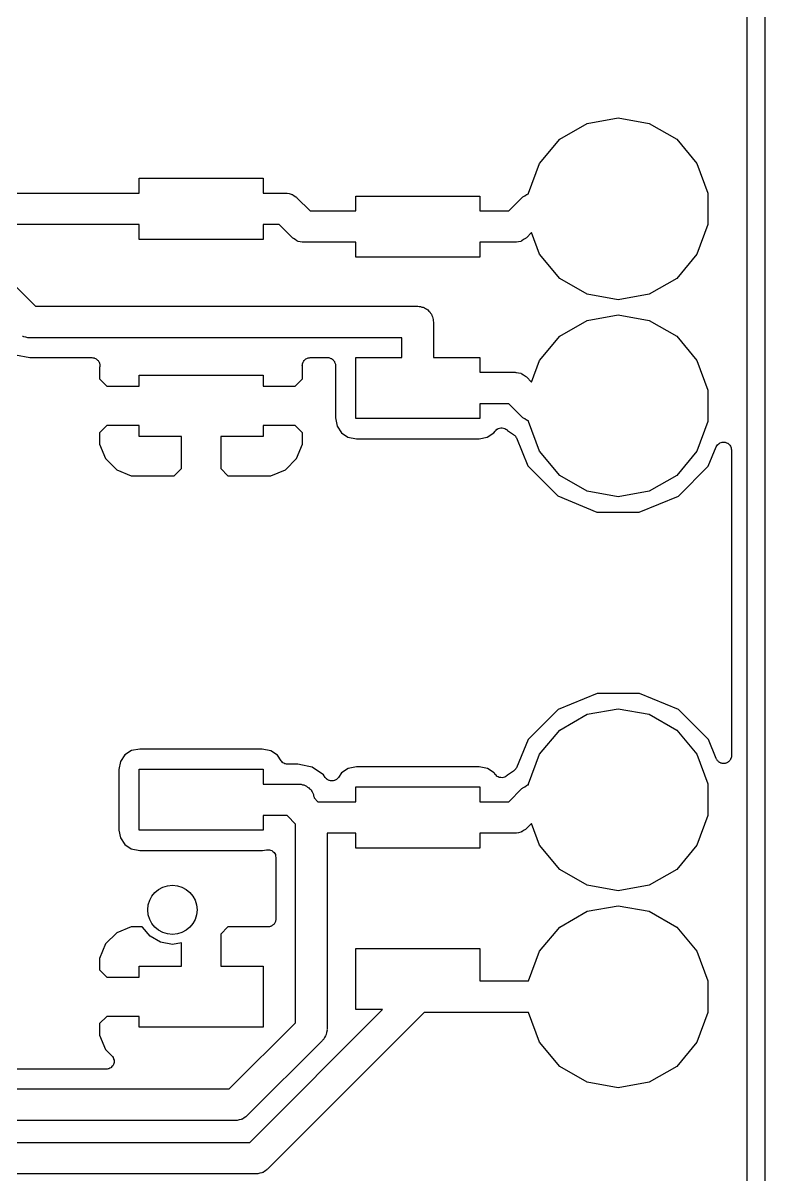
# Model space of a CAD drawing. Extents: x 25.3 to 49.5, y -85 to -25.3.
# Drawn here: x 39.91 to 49.48, y -70.12 to -55.26 of the extents above; entities that cross this region are included whole.
import ezdxf

# ---------------------------------------------------------------- set-up
doc = ezdxf.new("R2010")
doc.units = 0
doc.header["$MEASUREMENT"] = 0
doc.layers.add('BLACK', color=7, linetype='CONTINUOUS')

msp = doc.modelspace()

# ---------------------------------------------------------------- linework, layer by layer
at = {"layer": 'Black'}
for p, q in [((49.2506, -84.7217), (49.2506, -25.5143)), ((49.4792, -25.4), (49.4792, -84.836)), ((37.2448, -56.0849), (40.0749, -58.915)), ((46.833, -56.7595), (47.1858, -56.5559)), ((47.1858, -56.5559), (47.5869, -56.4851)), ((47.5869, -56.4851), (47.988, -56.5559)), ((47.988, -56.5559), (48.3408, -56.7595)), ((46.5712, -57.0716), (46.833, -56.7595)), ((48.3408, -56.7595), (48.6026, -57.0716)), ((46.4319, -57.4543), (46.5712, -57.0716)), ((48.6026, -57.0716), (48.7419, -57.4543)), ((41.4083, -57.4548), (41.4083, -57.2643)), ((41.4083, -57.2643), (43.0085, -57.2643)), ((43.0085, -57.2643), (43.0085, -57.4548)), ((39.5492, -57.4548), (41.4083, -57.4548)), ((43.0085, -57.4548), (43.3008, -57.4548)), ((43.3008, -57.4548), (43.3096, -57.4564)), ((43.3096, -57.4564), (43.3185, -57.4556)), ((43.3185, -57.4556), (43.3441, -57.4624)), ((43.3441, -57.4624), (43.3703, -57.4671)), ((43.3703, -57.4671), (43.378, -57.4715)), ((43.378, -57.4715), (43.3867, -57.4738)), ((43.3867, -57.4738), (43.4084, -57.4891)), ((46.381, -57.4891), (46.4027, -57.4738)), ((46.4027, -57.4738), (46.4114, -57.4715)), ((46.4114, -57.4715), (46.4191, -57.4671)), ((46.4191, -57.4671), (46.4319, -57.4648)), ((46.4319, -57.4648), (46.4319, -57.4543)), ((48.7419, -57.4543), (48.7419, -57.8617)), ((43.4084, -57.4891), (43.4314, -57.5023)), ((43.4314, -57.5023), (43.4372, -57.5092)), ((43.4372, -57.5092), (43.4445, -57.5143)), ((43.4445, -57.5143), (43.6136, -57.6834)), ((44.2023, -57.6834), (44.2023, -57.4929)), ((44.2023, -57.4929), (45.8025, -57.4929)), ((45.8025, -57.4929), (45.8025, -57.6834)), ((46.1758, -57.6834), (46.3449, -57.5143)), ((46.3449, -57.5143), (46.3522, -57.5092)), ((46.3522, -57.5092), (46.358, -57.5023)), ((46.358, -57.5023), (46.381, -57.4891)), ((43.6136, -57.6834), (44.2023, -57.6834)), ((45.8025, -57.6834), (46.1758, -57.6834)), ((41.4083, -57.8612), (39.465, -57.8612)), ((41.4083, -58.0517), (41.4083, -57.8612)), ((43.2166, -57.8612), (43.0085, -57.8612)), ((43.0085, -57.8612), (43.0085, -58.0517)), ((43.3857, -58.0303), (43.2166, -57.8612)), ((48.7419, -57.8617), (48.6026, -58.2444)), ((43.0085, -58.0517), (41.4083, -58.0517)), ((43.393, -58.0354), (43.3857, -58.0303)), ((43.3988, -58.0423), (43.393, -58.0354)), ((43.4218, -58.0555), (43.3988, -58.0423)), ((43.4435, -58.0708), (43.4218, -58.0555)), ((43.4522, -58.0731), (43.4435, -58.0708)), ((43.4599, -58.0775), (43.4522, -58.0731)), ((43.4861, -58.0822), (43.4599, -58.0775)), ((46.3295, -58.0775), (46.3033, -58.0822)), ((46.3372, -58.0731), (46.3295, -58.0775)), ((46.3459, -58.0708), (46.3372, -58.0731)), ((46.3676, -58.0555), (46.3459, -58.0708)), ((46.3906, -58.0423), (46.3676, -58.0555)), ((46.3964, -58.0354), (46.3906, -58.0423)), ((46.4037, -58.0303), (46.3964, -58.0354)), ((46.4693, -57.9646), (46.4037, -58.0303)), ((46.5712, -58.2444), (46.4693, -57.9646)), ((43.5117, -58.089), (43.4861, -58.0822)), ((43.5206, -58.0882), (43.5117, -58.089)), ((43.5294, -58.0898), (43.5206, -58.0882)), ((44.2023, -58.0898), (43.5294, -58.0898)), ((44.2023, -58.2803), (44.2023, -58.0898)), ((46.26, -58.0898), (45.8025, -58.0898)), ((45.8025, -58.0898), (45.8025, -58.2803)), ((46.2688, -58.0882), (46.26, -58.0898)), ((46.2777, -58.089), (46.2688, -58.0882)), ((46.3033, -58.0822), (46.2777, -58.089)), ((45.8025, -58.2803), (44.2023, -58.2803)), ((46.833, -58.5565), (46.5712, -58.2444)), ((48.6026, -58.2444), (48.3408, -58.5565)), ((47.1858, -58.7601), (46.833, -58.5565)), ((48.3408, -58.5565), (47.988, -58.7601)), ((47.5869, -58.8309), (47.1858, -58.7601)), ((47.988, -58.7601), (47.5869, -58.8309)), ((40.0749, -58.915), (45.0024, -58.915)), ((45.0024, -58.915), (45.0199, -58.9181)), ((45.0199, -58.9181), (45.0377, -58.9181)), ((45.0377, -58.9181), (45.0544, -58.9242)), ((45.0544, -58.9242), (45.0719, -58.9273)), ((45.0719, -58.9273), (45.0873, -58.9361)), ((45.0873, -58.9361), (45.104, -58.9422)), ((45.104, -58.9422), (45.1176, -58.9536)), ((45.1176, -58.9536), (45.133, -58.9625)), ((45.133, -58.9625), (45.1444, -58.9762)), ((45.1444, -58.9762), (45.1581, -58.9876)), ((45.1581, -58.9876), (45.1669, -59.003)), ((45.1669, -59.003), (45.1784, -59.0166)), ((45.1784, -59.0166), (45.1845, -59.0333)), ((45.1845, -59.0333), (45.1933, -59.0487)), ((45.1933, -59.0487), (45.1964, -59.0662)), ((45.1964, -59.0662), (45.2025, -59.0829)), ((45.2025, -59.0829), (45.2025, -59.1007)), ((45.2025, -59.1007), (45.2056, -59.1182)), ((46.833, -59.2995), (47.1858, -59.0959)), ((47.1858, -59.0959), (47.5869, -59.0251)), ((47.5869, -59.0251), (47.988, -59.0959)), ((47.988, -59.0959), (48.3408, -59.2995)), ((45.2056, -59.1182), (45.2056, -59.5757)), ((39.9135, -59.3047), (39.9048, -59.3024)), ((39.9212, -59.3091), (39.9135, -59.3047)), ((39.9473, -59.3138), (39.9212, -59.3091)), ((39.973, -59.3206), (39.9473, -59.3138)), ((39.9819, -59.3198), (39.973, -59.3206)), ((39.9907, -59.3214), (39.9819, -59.3198)), ((44.7992, -59.3214), (39.9907, -59.3214)), ((44.7992, -59.5757), (44.7992, -59.3214)), ((46.5712, -59.6116), (46.833, -59.2995)), ((48.3408, -59.2995), (48.6026, -59.6116)), ((39.8165, -59.5388), (40.0007, -59.5754)), ((40.0007, -59.5754), (40.8012, -59.5754)), ((40.8012, -59.5754), (40.8121, -59.5773)), ((40.8121, -59.5773), (40.8232, -59.5778)), ((40.8232, -59.5778), (40.8294, -59.5804)), ((40.8294, -59.5804), (40.836, -59.5815)), ((40.836, -59.5815), (40.8456, -59.5871)), ((40.8456, -59.5871), (40.8558, -59.5913)), ((40.8558, -59.5913), (40.8607, -59.5958)), ((40.8607, -59.5958), (40.8665, -59.5992)), ((40.8665, -59.5992), (40.8736, -59.6077)), ((40.8736, -59.6077), (40.8818, -59.6151)), ((40.8818, -59.6151), (40.8849, -59.6211)), ((40.8849, -59.6211), (40.8892, -59.6262)), ((40.8892, -59.6262), (40.893, -59.6366)), ((40.893, -59.6366), (40.8981, -59.6464)), ((40.8981, -59.6464), (40.899, -59.6531)), ((40.899, -59.6531), (40.9013, -59.6594)), ((40.9013, -59.6946), (40.9003, -59.6973)), ((40.9003, -59.6973), (40.9003, -59.8511)), ((40.9013, -59.6594), (40.9013, -59.6704)), ((40.9013, -59.6704), (40.9027, -59.6814)), ((40.9027, -59.6814), (40.9013, -59.688)), ((40.9013, -59.688), (40.9013, -59.6946)), ((43.5141, -59.6814), (43.5155, -59.6704)), ((43.5155, -59.688), (43.5141, -59.6814)), ((43.5155, -59.6594), (43.5178, -59.6531)), ((43.5155, -59.6704), (43.5155, -59.6594)), ((43.5155, -59.6946), (43.5155, -59.688)), ((43.5165, -59.6973), (43.5155, -59.6946)), ((43.5165, -59.8511), (43.5165, -59.6973)), ((43.5178, -59.6531), (43.5187, -59.6465)), ((43.5187, -59.6465), (43.5238, -59.6366)), ((43.5238, -59.6366), (43.5276, -59.6262)), ((43.5276, -59.6262), (43.5319, -59.6211)), ((43.5319, -59.6211), (43.535, -59.6152)), ((43.535, -59.6152), (43.5432, -59.6077)), ((43.5432, -59.6077), (43.5503, -59.5992)), ((43.5503, -59.5992), (43.5561, -59.5958)), ((43.5561, -59.5958), (43.561, -59.5913)), ((43.561, -59.5913), (43.5712, -59.5871)), ((43.5712, -59.5871), (43.5808, -59.5815)), ((43.5808, -59.5815), (43.5874, -59.5804)), ((43.5874, -59.5804), (43.5936, -59.5778)), ((43.5936, -59.5778), (43.6047, -59.5773)), ((43.6047, -59.5773), (43.6156, -59.5754)), ((43.6156, -59.5754), (43.8397, -59.5754)), ((43.8397, -59.5754), (43.8485, -59.5769)), ((43.8485, -59.5769), (43.8574, -59.5769)), ((43.8574, -59.5769), (43.8657, -59.58)), ((43.8657, -59.58), (43.8745, -59.5815)), ((43.8745, -59.5815), (43.8822, -59.586)), ((43.8822, -59.586), (43.8905, -59.589)), ((43.8905, -59.589), (43.8973, -59.5947)), ((43.8973, -59.5947), (43.905, -59.5992)), ((43.905, -59.5992), (43.9108, -59.606)), ((43.9108, -59.606), (43.9176, -59.6117)), ((43.9176, -59.6117), (43.922, -59.6194)), ((43.922, -59.6194), (43.9277, -59.6262)), ((43.9277, -59.6262), (43.9308, -59.6346)), ((43.9308, -59.6346), (43.9352, -59.6423)), ((43.9352, -59.6423), (43.9367, -59.651)), ((43.9367, -59.651), (43.9398, -59.6594)), ((43.9398, -59.6594), (43.9398, -59.6682)), ((43.9398, -59.6682), (43.9413, -59.677)), ((43.9413, -59.677), (43.9413, -60.3533)), ((44.2023, -60.3631), (44.2023, -59.5757)), ((44.2023, -59.5757), (44.7992, -59.5757)), ((45.2056, -59.5757), (45.8025, -59.5757)), ((45.8025, -59.5757), (45.8025, -59.7662)), ((46.4693, -59.8914), (46.5712, -59.6116)), ((48.6026, -59.6116), (48.7419, -59.9943)), ((40.9003, -59.8511), (40.9932, -59.944)), ((41.4083, -59.944), (41.4083, -59.8043)), ((41.4083, -59.8043), (43.0085, -59.8043)), ((43.0085, -59.8043), (43.0085, -59.944)), ((43.4236, -59.944), (43.5165, -59.8511)), ((45.8025, -59.7662), (46.26, -59.7662)), ((46.26, -59.7662), (46.2688, -59.7678)), ((46.2688, -59.7678), (46.2777, -59.767)), ((46.2777, -59.767), (46.3033, -59.7738)), ((46.3033, -59.7738), (46.3295, -59.7785)), ((46.3295, -59.7785), (46.3372, -59.7829)), ((46.3372, -59.7829), (46.3459, -59.7852)), ((46.3459, -59.7852), (46.3676, -59.8005)), ((46.3676, -59.8005), (46.3906, -59.8137)), ((46.3906, -59.8137), (46.3964, -59.8206)), ((46.3964, -59.8206), (46.4037, -59.8257)), ((46.4037, -59.8257), (46.4693, -59.8914)), ((40.9932, -59.944), (41.4083, -59.944)), ((43.0085, -59.944), (43.4236, -59.944)), ((48.7419, -59.9943), (48.7419, -60.4017)), ((46.1758, -60.1726), (45.8025, -60.1726)), ((45.8025, -60.1726), (45.8025, -60.3631)), ((46.3449, -60.3417), (46.1758, -60.1726)), ((40.9932, -60.452), (40.9003, -60.5449)), ((41.4083, -60.452), (40.9932, -60.452)), ((41.4083, -60.5917), (41.4083, -60.452)), ((43.0085, -60.452), (43.0085, -60.5917)), ((43.4236, -60.452), (43.0085, -60.452)), ((43.5165, -60.5449), (43.4236, -60.452)), ((43.9413, -60.3533), (43.962, -60.4597)), ((45.8025, -60.3631), (44.2023, -60.3631)), ((46.3522, -60.3468), (46.3449, -60.3417)), ((46.358, -60.3537), (46.3522, -60.3468)), ((46.381, -60.3669), (46.358, -60.3537)), ((46.4027, -60.3822), (46.381, -60.3669)), ((46.4114, -60.3845), (46.4027, -60.3822)), ((46.4191, -60.3889), (46.4114, -60.3845)), ((46.4319, -60.3912), (46.4191, -60.3889)), ((46.4319, -60.4017), (46.4319, -60.3912)), ((46.5712, -60.7844), (46.4319, -60.4017)), ((48.7419, -60.4017), (48.6026, -60.7844)), ((40.9003, -60.5449), (40.9003, -60.6927)), ((41.9544, -60.5917), (41.4083, -60.5917)), ((41.9544, -61.0068), (41.9544, -60.5917)), ((43.0085, -60.5917), (42.4624, -60.5917)), ((42.4624, -60.5917), (42.4624, -61.0068)), ((43.5165, -60.6927), (43.5165, -60.5449)), ((43.962, -60.4597), (44.0181, -60.545)), ((44.0181, -60.545), (44.1025, -60.602)), ((44.1025, -60.602), (44.2124, -60.6241)), ((45.8991, -60.6034), (45.9844, -60.5473)), ((45.9844, -60.5473), (45.9989, -60.5259)), ((45.9989, -60.5259), (45.9995, -60.5253)), ((45.9995, -60.5253), (45.9999, -60.5245)), ((45.9999, -60.5245), (46.0118, -60.5126)), ((46.0118, -60.5126), (46.0234, -60.5006)), ((46.0234, -60.5006), (46.0242, -60.5002)), ((46.0242, -60.5002), (46.0248, -60.4995)), ((46.0248, -60.4995), (46.0401, -60.4924)), ((46.0401, -60.4924), (46.0551, -60.4851)), ((46.0551, -60.4851), (46.056, -60.485)), ((46.056, -60.485), (46.0568, -60.4846)), ((46.0568, -60.4846), (46.0735, -60.4832)), ((46.0735, -60.4832), (46.0902, -60.4814)), ((46.0902, -60.4814), (46.0911, -60.4816)), ((46.0911, -60.4816), (46.092, -60.4816)), ((46.092, -60.4816), (46.1082, -60.4859)), ((46.1082, -60.4859), (46.1245, -60.49)), ((46.1245, -60.49), (46.1252, -60.4905)), ((46.1252, -60.4905), (46.1261, -60.4907)), ((46.1261, -60.4907), (46.1398, -60.5003)), ((46.1398, -60.5003), (46.1537, -60.5097)), ((46.1537, -60.5097), (46.1542, -60.5104)), ((46.1542, -60.5104), (46.155, -60.5109)), ((46.155, -60.5109), (46.1582, -60.5142)), ((46.1582, -60.5142), (46.2365, -60.5665)), ((46.2365, -60.5665), (46.2453, -60.575)), ((46.2453, -60.575), (46.255, -60.5824)), ((46.255, -60.5824), (46.258, -60.5871)), ((46.258, -60.5871), (46.262, -60.5909)), ((46.262, -60.5909), (46.2674, -60.6019)), ((46.2674, -60.6019), (46.274, -60.6122)), ((40.9003, -60.6927), (40.9776, -60.8795)), ((43.4392, -60.8795), (43.5165, -60.6927)), ((44.2124, -60.6241), (45.7927, -60.6241)), ((45.7927, -60.6241), (45.8991, -60.6034)), ((46.274, -60.6122), (46.4234, -60.9739)), ((48.749, -60.976), (48.852, -60.728)), ((48.852, -60.728), (48.8603, -60.715)), ((48.8603, -60.715), (48.868, -60.7017)), ((48.868, -60.7017), (48.8697, -60.7002)), ((48.8697, -60.7002), (48.871, -60.6983)), ((48.871, -60.6983), (48.8832, -60.6889)), ((48.8832, -60.6889), (48.895, -60.679)), ((48.895, -60.679), (48.8971, -60.6782)), ((48.8971, -60.6782), (48.899, -60.6768)), ((48.899, -60.6768), (48.9137, -60.6722)), ((48.9137, -60.6722), (48.9282, -60.6669)), ((48.9282, -60.6669), (48.9304, -60.6669)), ((48.9304, -60.6669), (48.9326, -60.6662)), ((48.9326, -60.6662), (48.948, -60.6669)), ((48.948, -60.6669), (48.9634, -60.6669)), ((48.9634, -60.6669), (48.9656, -60.6677)), ((48.9656, -60.6677), (48.9679, -60.6678)), ((48.9679, -60.6678), (48.9821, -60.6737)), ((48.9821, -60.6737), (48.9966, -60.679)), ((48.9966, -60.679), (48.9983, -60.6805)), ((48.9983, -60.6805), (49.0005, -60.6813)), ((49.0005, -60.6813), (49.0118, -60.6918)), ((49.0118, -60.6918), (49.0236, -60.7017)), ((49.0236, -60.7017), (49.0248, -60.7036)), ((49.0248, -60.7036), (49.0265, -60.7052)), ((49.0265, -60.7052), (49.0336, -60.7189)), ((49.0336, -60.7189), (49.0413, -60.7322)), ((49.0413, -60.7322), (49.0417, -60.7345)), ((49.0417, -60.7345), (49.0427, -60.7365)), ((49.0427, -60.7365), (49.0447, -60.7518)), ((40.9776, -60.8795), (41.1205, -61.0224)), ((43.2963, -61.0224), (43.4392, -60.8795)), ((46.833, -61.0965), (46.5712, -60.7844)), ((48.6026, -60.7844), (48.3408, -61.0965)), ((49.0447, -60.7518), (49.0474, -60.767)), ((49.0474, -60.767), (49.0474, -64.709)), ((41.1205, -61.0224), (41.3073, -61.0997)), ((41.8615, -61.0997), (41.9544, -61.0068)), ((42.4624, -61.0068), (42.5553, -61.0997)), ((43.1095, -61.0997), (43.2963, -61.0224)), ((46.4234, -60.9739), (46.8089, -61.3601)), ((48.3628, -61.3615), (48.749, -60.976)), ((41.3073, -61.0997), (41.8615, -61.0997)), ((42.5553, -61.0997), (43.1095, -61.0997)), ((47.1858, -61.3001), (46.833, -61.0965)), ((48.3408, -61.0965), (47.988, -61.3001)), ((47.5869, -61.3709), (47.1858, -61.3001)), ((47.988, -61.3001), (47.5869, -61.3709)), ((46.8089, -61.3601), (47.3129, -61.5694)), ((47.8585, -61.5698), (48.3628, -61.3615)), ((47.3129, -61.5694), (47.8585, -61.5698)), ((47.3153, -63.9062), (46.811, -64.1145)), ((47.8609, -63.9066), (47.3153, -63.9062)), ((48.3649, -64.1159), (47.8609, -63.9066)), ((46.811, -64.1145), (46.4248, -64.5)), ((47.1858, -64.1759), (47.5869, -64.1051)), ((47.5869, -64.1051), (47.988, -64.1759)), ((48.7504, -64.5021), (48.3649, -64.1159)), ((46.833, -64.3795), (47.1858, -64.1759)), ((47.988, -64.1759), (48.3408, -64.3795)), ((46.5712, -64.6916), (46.833, -64.3795)), ((48.3408, -64.3795), (48.6026, -64.6916)), ((46.4248, -64.5), (46.2736, -64.8642)), ((48.8519, -64.7478), (48.7504, -64.5021)), ((41.2264, -64.7001), (41.1694, -64.7845)), ((41.3117, -64.644), (41.2264, -64.7001)), ((41.4181, -64.6233), (41.3117, -64.644)), ((42.9984, -64.6233), (41.4181, -64.6233)), ((43.1083, -64.6454), (42.9984, -64.6233)), ((43.1927, -64.7023), (43.1083, -64.6454)), ((43.2405, -64.775), (43.1927, -64.7023)), ((46.4319, -65.0743), (46.5712, -64.6916)), ((48.6026, -64.6916), (48.7419, -65.0743)), ((48.8555, -64.7535), (48.8519, -64.7478)), ((48.8578, -64.7598), (48.8555, -64.7535)), ((48.8635, -64.7666), (48.8578, -64.7598)), ((49.0338, -64.7598), (49.0295, -64.765)), ((49.0368, -64.7514), (49.0338, -64.7598)), ((49.0413, -64.7438), (49.0368, -64.7514)), ((49.0417, -64.7416), (49.0413, -64.7438)), ((49.0427, -64.7396), (49.0417, -64.7416)), ((49.0436, -64.733), (49.0427, -64.7396)), ((49.0459, -64.7266), (49.0436, -64.733)), ((49.0474, -64.709), (49.0459, -64.7178)), ((49.0459, -64.7178), (49.0459, -64.7266)), ((41.1694, -64.7845), (41.1491, -64.8856)), ((41.1491, -64.8856), (41.1491, -65.671)), ((41.4083, -65.6717), (41.4083, -64.8843)), ((41.4083, -64.8843), (43.0085, -64.8843)), ((43.0085, -64.8843), (43.0085, -65.0748)), ((43.2506, -64.7857), (43.2405, -64.775)), ((43.2601, -64.797), (43.2506, -64.7857)), ((43.2626, -64.7985), (43.2601, -64.797)), ((43.2647, -64.8007), (43.2626, -64.7985)), ((43.2778, -64.8073), (43.2647, -64.8007)), ((43.2906, -64.8147), (43.2778, -64.8073)), ((43.2935, -64.8152), (43.2906, -64.8147)), ((43.2962, -64.8165), (43.2935, -64.8152)), ((43.3108, -64.8182), (43.2962, -64.8165)), ((43.3254, -64.8208), (43.3108, -64.8182)), ((43.456, -64.8208), (43.3254, -64.8208)), ((43.5165, -64.8328), (43.456, -64.8208)), ((43.5983, -64.8491), (43.5165, -64.8328)), ((43.6402, -64.8574), (43.5983, -64.8491)), ((43.5983, -64.8491), (43.5983, -64.8491)), ((43.5983, -64.8491), (43.5983, -64.8491)), ((43.7879, -64.9561), (43.6402, -64.8574)), ((44.1057, -64.8726), (44.0204, -64.9287)), ((44.2121, -64.8519), (44.1057, -64.8726)), ((45.7924, -64.8519), (44.2121, -64.8519)), ((45.9023, -64.874), (45.7924, -64.8519)), ((45.9867, -64.9309), (45.9023, -64.874)), ((46.2362, -64.9097), (46.1582, -64.9618)), ((46.245, -64.9013), (46.2362, -64.9097)), ((46.2546, -64.8939), (46.245, -64.9013)), ((46.2558, -64.892), (46.2546, -64.8939)), ((46.2576, -64.8905), (46.2558, -64.892)), ((46.2593, -64.8876), (46.2576, -64.8905)), ((46.2617, -64.8853), (46.2593, -64.8876)), ((46.2671, -64.8744), (46.2617, -64.8853)), ((46.2736, -64.8642), (46.2671, -64.8744)), ((48.868, -64.7743), (48.8635, -64.7666)), ((48.8697, -64.7757), (48.868, -64.7743)), ((48.8708, -64.7776), (48.8697, -64.7757)), ((48.8762, -64.7817), (48.8708, -64.7776)), ((48.8805, -64.7868), (48.8762, -64.7817)), ((48.8882, -64.7913), (48.8805, -64.7868)), ((48.895, -64.797), (48.8882, -64.7913)), ((48.8971, -64.7977), (48.895, -64.797)), ((48.8988, -64.7991), (48.8971, -64.7977)), ((48.9052, -64.8011), (48.8988, -64.7991)), ((48.9111, -64.8045), (48.9052, -64.8011)), ((48.9198, -64.806), (48.9111, -64.8045)), ((48.9282, -64.8091), (48.9198, -64.806)), ((48.9304, -64.8091), (48.9282, -64.8091)), ((48.9324, -64.8097), (48.9304, -64.8091)), ((48.9392, -64.8094), (48.9324, -64.8097)), ((48.9458, -64.8106), (48.9392, -64.8094)), ((48.9546, -64.8091), (48.9458, -64.8106)), ((48.9634, -64.8091), (48.9546, -64.8091)), ((48.9655, -64.8083), (48.9634, -64.8091)), ((48.9677, -64.8082), (48.9655, -64.8083)), ((48.9739, -64.8056), (48.9677, -64.8082)), ((48.9805, -64.8045), (48.9739, -64.8056)), ((48.9882, -64.8), (48.9805, -64.8045)), ((48.9966, -64.797), (48.9882, -64.8)), ((48.9983, -64.7956), (48.9966, -64.797)), ((49.0003, -64.7947), (48.9983, -64.7956)), ((49.0053, -64.7902), (49.0003, -64.7947)), ((49.0111, -64.7868), (49.0053, -64.7902)), ((49.0168, -64.78), (49.0111, -64.7868)), ((49.0236, -64.7743), (49.0168, -64.78)), ((49.0247, -64.7724), (49.0236, -64.7743)), ((49.0264, -64.7709), (49.0247, -64.7724)), ((49.0295, -64.765), (49.0264, -64.7709)), ((43.8103, -64.9896), (43.7879, -64.9561)), ((43.8178, -64.9974), (43.8103, -64.9896)), ((43.8241, -65.0062), (43.8178, -64.9974)), ((43.8299, -65.0101), (43.8241, -65.0062)), ((43.8347, -65.0151), (43.8299, -65.0101)), ((43.8444, -65.0199), (43.8347, -65.0151)), ((43.8534, -65.026), (43.8444, -65.0199)), ((43.8601, -65.0276), (43.8534, -65.026)), ((43.8663, -65.0307), (43.8601, -65.0276)), ((43.8771, -65.0319), (43.8663, -65.0307)), ((43.8876, -65.0345), (43.8771, -65.0319)), ((43.8945, -65.0338), (43.8876, -65.0345)), ((43.9014, -65.0345), (43.8945, -65.0338)), ((43.9119, -65.032), (43.9014, -65.0345)), ((43.9227, -65.0308), (43.9119, -65.032)), ((43.9289, -65.0278), (43.9227, -65.0308)), ((43.9357, -65.0262), (43.9289, -65.0278)), ((43.9447, -65.0201), (43.9357, -65.0262)), ((43.9544, -65.0154), (43.9447, -65.0201)), ((43.9592, -65.0104), (43.9544, -65.0154)), ((43.965, -65.0065), (43.9592, -65.0104)), ((43.9714, -64.9978), (43.965, -65.0065)), ((43.9789, -64.99), (43.9714, -64.9978)), ((44.0204, -64.9287), (43.9789, -64.99)), ((45.9984, -64.9488), (45.9867, -64.9309)), ((45.9995, -64.9499), (45.9984, -64.9488)), ((46.0001, -64.9512), (45.9995, -64.9499)), ((46.0116, -64.9627), (46.0001, -64.9512)), ((46.0226, -64.9744), (46.0116, -64.9627)), ((46.024, -64.9751), (46.0226, -64.9744)), ((46.0251, -64.9762), (46.024, -64.9751)), ((46.0397, -64.983), (46.0251, -64.9762)), ((46.0542, -64.9903), (46.0397, -64.983)), ((46.0557, -64.9905), (46.0542, -64.9903)), ((46.0571, -64.9911), (46.0557, -64.9905)), ((46.0732, -64.9925), (46.0571, -64.9911)), ((46.0892, -64.9944), (46.0732, -64.9925)), ((46.0907, -64.9941), (46.0892, -64.9944)), ((46.0922, -64.9942), (46.0907, -64.9941)), ((46.1078, -64.99), (46.0922, -64.9942)), ((46.1235, -64.9863), (46.1078, -64.99)), ((46.1248, -64.9855), (46.1235, -64.9863)), ((46.1263, -64.9851), (46.1248, -64.9855)), ((46.1396, -64.9758), (46.1263, -64.9851)), ((46.153, -64.9669), (46.1396, -64.9758)), ((46.1539, -64.9657), (46.153, -64.9669)), ((46.1552, -64.9648), (46.1539, -64.9657)), ((46.1582, -64.9618), (46.1552, -64.9648)), ((43.0085, -65.0748), (43.466, -65.0748)), ((43.466, -65.0748), (43.4835, -65.0779)), ((43.4835, -65.0779), (43.5013, -65.0779)), ((43.5013, -65.0779), (43.518, -65.084)), ((43.518, -65.084), (43.5355, -65.0871)), ((43.5355, -65.0871), (43.5509, -65.0959)), ((43.5509, -65.0959), (43.5676, -65.102)), ((43.5676, -65.102), (43.5812, -65.1135)), ((43.5812, -65.1135), (43.5966, -65.1223)), ((43.5966, -65.1223), (43.608, -65.136)), ((43.608, -65.136), (43.6217, -65.1474)), ((43.6217, -65.1474), (43.6305, -65.1628)), ((43.6305, -65.1628), (43.642, -65.1764)), ((43.642, -65.1764), (43.6481, -65.1931)), ((43.6481, -65.1931), (43.6569, -65.2085)), ((44.2023, -65.3034), (44.2023, -65.1129)), ((44.2023, -65.1129), (45.8025, -65.1129)), ((45.8025, -65.1129), (45.8025, -65.3034)), ((46.1758, -65.3034), (46.3449, -65.1343)), ((46.3449, -65.1343), (46.3522, -65.1292)), ((46.3522, -65.1292), (46.358, -65.1223)), ((46.358, -65.1223), (46.381, -65.1091)), ((46.381, -65.1091), (46.4027, -65.0938)), ((46.4027, -65.0938), (46.4114, -65.0915)), ((46.4114, -65.0915), (46.4191, -65.0871)), ((46.4191, -65.0871), (46.4319, -65.0848)), ((46.4319, -65.0848), (46.4319, -65.0743)), ((48.7419, -65.0743), (48.7419, -65.4817)), ((43.6569, -65.2085), (43.66, -65.226)), ((43.66, -65.226), (43.6661, -65.2427)), ((43.6661, -65.2427), (43.6661, -65.2548)), ((43.6661, -65.2548), (43.7147, -65.3034)), ((43.7147, -65.3034), (44.2023, -65.3034)), ((45.8025, -65.3034), (46.1758, -65.3034)), ((43.3191, -65.4812), (43.0085, -65.4812)), ((43.0085, -65.4812), (43.0085, -65.6717)), ((43.3223, -65.4858), (43.3191, -65.4812)), ((43.4273, -65.5908), (43.3223, -65.4858)), ((48.7419, -65.4817), (48.6026, -65.8644)), ((43.4273, -68.1525), (43.4273, -65.5908)), ((46.4037, -65.6503), (46.3964, -65.6554)), ((46.4693, -65.5846), (46.4037, -65.6503)), ((46.5712, -65.8644), (46.4693, -65.5846)), ((41.1491, -65.671), (41.168, -65.7683)), ((41.168, -65.7683), (41.2241, -65.8536)), ((43.0085, -65.6717), (41.4083, -65.6717)), ((44.2023, -65.7098), (43.8337, -65.7098)), ((43.8337, -65.7098), (43.8337, -68.2367)), ((44.2023, -65.9003), (44.2023, -65.7098)), ((46.26, -65.7098), (45.8025, -65.7098)), ((45.8025, -65.7098), (45.8025, -65.9003)), ((46.2688, -65.7082), (46.26, -65.7098)), ((46.2777, -65.709), (46.2688, -65.7082)), ((46.3033, -65.7022), (46.2777, -65.709)), ((46.3295, -65.6975), (46.3033, -65.7022)), ((46.3372, -65.6931), (46.3295, -65.6975)), ((46.3459, -65.6908), (46.3372, -65.6931)), ((46.3676, -65.6755), (46.3459, -65.6908)), ((46.3906, -65.6623), (46.3676, -65.6755)), ((46.3964, -65.6554), (46.3906, -65.6623)), ((41.2241, -65.8536), (41.3085, -65.9106)), ((41.3085, -65.9106), (41.4184, -65.9327)), ((41.4184, -65.9327), (42.9987, -65.9327)), ((42.9987, -65.9327), (43.0523, -65.9223)), ((43.0523, -65.9223), (43.0532, -65.9222)), ((43.0532, -65.9222), (43.0541, -65.9219)), ((43.0541, -65.9219), (43.0708, -65.9219)), ((43.0708, -65.9219), (43.0876, -65.9217)), ((43.0876, -65.9217), (43.0885, -65.9219)), ((43.0885, -65.9219), (43.0893, -65.9219)), ((43.0893, -65.9219), (43.1051, -65.9277)), ((43.1051, -65.9277), (43.121, -65.9332)), ((43.121, -65.9332), (43.1217, -65.9337)), ((43.1217, -65.9337), (43.1225, -65.934)), ((43.1225, -65.934), (43.1353, -65.9448)), ((43.1353, -65.9448), (43.1484, -65.9554)), ((45.8025, -65.9003), (44.2023, -65.9003)), ((46.833, -66.1765), (46.5712, -65.8644)), ((48.6026, -65.8644), (48.3408, -66.1765)), ((43.1484, -65.9554), (43.1489, -65.9561)), ((43.1489, -65.9561), (43.1495, -65.9567)), ((43.1495, -65.9567), (43.1579, -65.9712)), ((43.1579, -65.9712), (43.1666, -65.9856)), ((43.1666, -65.9856), (43.1667, -65.9865)), ((43.1667, -65.9865), (43.1672, -65.9873)), ((43.1672, -65.9873), (43.1701, -66.0038)), ((43.1701, -66.0038), (43.1733, -66.0203)), ((43.1733, -66.0203), (43.1731, -66.0211)), ((43.1731, -66.0211), (43.1733, -66.022)), ((43.1733, -66.022), (43.1733, -66.8147)), ((47.1858, -66.3801), (46.833, -66.1765)), ((48.3408, -66.1765), (47.988, -66.3801)), ((47.5869, -66.4509), (47.1858, -66.3801)), ((47.988, -66.3801), (47.5869, -66.4509)), ((47.1858, -66.7159), (47.5869, -66.6451)), ((47.5869, -66.6451), (47.988, -66.7159)), ((43.1687, -66.8407), (43.1672, -66.8494)), ((43.1718, -66.8323), (43.1687, -66.8407)), ((43.1733, -66.8147), (43.1718, -66.8235)), ((43.1718, -66.8235), (43.1718, -66.8323)), ((46.833, -66.9195), (47.1858, -66.7159)), ((47.988, -66.7159), (48.3408, -66.9195)), ((41.3073, -66.9163), (41.1205, -66.9936)), ((41.4511, -66.9163), (41.3073, -66.9163)), ((41.4524, -66.9198), (41.4511, -66.9163)), ((41.552, -67.0385), (41.4524, -66.9198)), ((42.5553, -66.9163), (42.4624, -67.0092)), ((43.0717, -66.9163), (42.5553, -66.9163)), ((43.0805, -66.9148), (43.0717, -66.9163)), ((43.0893, -66.9148), (43.0805, -66.9148)), ((43.0977, -66.9117), (43.0893, -66.9148)), ((43.1064, -66.9102), (43.0977, -66.9117)), ((43.1141, -66.9057), (43.1064, -66.9102)), ((43.1225, -66.9027), (43.1141, -66.9057)), ((43.1293, -66.897), (43.1225, -66.9027)), ((43.137, -66.8925), (43.1293, -66.897)), ((43.1427, -66.8857), (43.137, -66.8925)), ((43.1495, -66.88), (43.1427, -66.8857)), ((43.154, -66.8723), (43.1495, -66.88)), ((43.1597, -66.8655), (43.154, -66.8723)), ((43.1627, -66.8571), (43.1597, -66.8655)), ((43.1672, -66.8494), (43.1627, -66.8571)), ((46.5712, -67.2316), (46.833, -66.9195)), ((48.3408, -66.9195), (48.6026, -67.2316)), ((40.9776, -67.1365), (40.9003, -67.3233)), ((41.1205, -66.9936), (40.9776, -67.1365)), ((41.6862, -67.116), (41.552, -67.0385)), ((41.8388, -67.1429), (41.6862, -67.116)), ((41.9544, -67.1225), (41.8388, -67.1429)), ((41.9544, -67.4243), (41.9544, -67.1225)), ((42.4624, -67.0092), (42.4624, -67.4243)), ((44.2023, -67.9831), (44.2023, -67.1957)), ((44.2023, -67.1957), (45.8025, -67.1957)), ((45.8025, -67.1957), (45.8025, -67.6148)), ((46.4319, -67.6143), (46.5712, -67.2316)), ((48.6026, -67.2316), (48.7419, -67.6143)), ((40.9003, -67.3233), (40.9003, -67.4711)), ((41.4083, -67.564), (41.4083, -67.4243)), ((41.4083, -67.4243), (41.9544, -67.4243)), ((42.4624, -67.4243), (43.0085, -67.4243)), ((43.0085, -67.4243), (43.0085, -68.2117)), ((40.9003, -67.4711), (40.9932, -67.564)), ((40.9932, -67.564), (41.4083, -67.564)), ((45.8025, -67.6148), (46.4319, -67.6148)), ((46.4319, -67.6148), (46.4319, -67.6143)), ((48.7419, -67.6143), (48.7419, -68.0217)), ((42.8376, -69.6954), (44.5499, -67.9831)), ((45.0866, -68.0212), (43.0655, -70.0423)), ((44.5499, -67.9831), (44.2023, -67.9831)), ((46.4319, -68.0212), (45.0866, -68.0212)), ((46.4319, -68.0217), (46.4319, -68.0212)), ((46.5712, -68.4044), (46.4319, -68.0217)), ((48.7419, -68.0217), (48.6026, -68.4044)), ((40.9932, -68.072), (40.9003, -68.1649)), ((40.9003, -68.1649), (40.9003, -68.3127)), ((41.4083, -68.072), (40.9932, -68.072)), ((41.4083, -68.2117), (41.4083, -68.072)), ((42.5728, -69.007), (43.4273, -68.1525)), ((40.9003, -68.3127), (40.9776, -68.4995)), ((43.0085, -68.2117), (41.4083, -68.2117)), ((43.8147, -68.3226), (43.7994, -68.3443)), ((43.817, -68.3139), (43.8147, -68.3226)), ((43.8214, -68.3062), (43.817, -68.3139)), ((43.8261, -68.28), (43.8214, -68.3062)), ((43.8329, -68.2544), (43.8261, -68.28)), ((43.8337, -68.2367), (43.8321, -68.2455)), ((43.8321, -68.2455), (43.8329, -68.2544)), ((43.7742, -68.3804), (42.8007, -69.3539)), ((43.7793, -68.3731), (43.7742, -68.3804)), ((43.7862, -68.3673), (43.7793, -68.3731)), ((43.7994, -68.3443), (43.7862, -68.3673)), ((46.833, -68.7165), (46.5712, -68.4044)), ((48.6026, -68.4044), (48.3408, -68.7165)), ((40.9776, -68.4995), (41.0577, -68.5796)), ((41.0577, -68.5796), (41.0654, -68.5904)), ((41.0654, -68.5904), (41.0739, -68.6006)), ((41.0739, -68.6006), (41.0754, -68.6048)), ((41.0754, -68.6048), (41.078, -68.6085)), ((41.078, -68.6085), (41.0814, -68.6213)), ((41.0814, -68.6213), (41.086, -68.6338)), ((40.9859, -68.753), (39.5719, -68.753)), ((40.999, -68.7507), (40.9859, -68.753)), ((41.0122, -68.7495), (40.999, -68.7507)), ((41.0162, -68.7476), (41.0122, -68.7495)), ((41.0206, -68.7469), (41.0162, -68.7476)), ((41.0321, -68.7402), (41.0206, -68.7469)), ((41.0442, -68.7346), (41.0321, -68.7402)), ((41.0473, -68.7315), (41.0442, -68.7346)), ((41.0512, -68.7292), (41.0473, -68.7315)), ((41.0597, -68.7191), (41.0512, -68.7292)), ((41.0691, -68.7097), (41.0597, -68.7191)), ((41.071, -68.7056), (41.0691, -68.7097)), ((41.0739, -68.7022), (41.071, -68.7056)), ((41.0784, -68.6897), (41.0739, -68.7022)), ((41.084, -68.6777), (41.0784, -68.6897)), ((41.0844, -68.6732), (41.084, -68.6777)), ((41.086, -68.669), (41.0844, -68.6732)), ((41.086, -68.6338), (41.086, -68.6382)), ((41.086, -68.6382), (41.0871, -68.6425)), ((41.0871, -68.6425), (41.086, -68.6558)), ((41.086, -68.6558), (41.086, -68.669)), ((47.1858, -68.9201), (46.833, -68.7165)), ((48.3408, -68.7165), (47.988, -68.9201)), ((47.5869, -68.9909), (47.1858, -68.9201)), ((47.988, -68.9201), (47.5869, -68.9909)), ((31.575, -69.007), (42.5728, -69.007)), ((42.7876, -69.3659), (42.7646, -69.3791)), ((42.7934, -69.359), (42.7876, -69.3659)), ((42.8007, -69.3539), (42.7934, -69.359)), ((42.657, -69.4134), (31.4908, -69.4134)), ((42.6658, -69.4118), (42.657, -69.4134)), ((42.6747, -69.4126), (42.6658, -69.4118)), ((42.7003, -69.4058), (42.6747, -69.4126)), ((42.7265, -69.4011), (42.7003, -69.4058)), ((42.7342, -69.3967), (42.7265, -69.4011)), ((42.7429, -69.3944), (42.7342, -69.3967)), ((42.7646, -69.3791), (42.7429, -69.3944)), ((29.8321, -69.6954), (42.8376, -69.6954)), ((42.9218, -70.1018), (29.7479, -70.1018)), ((42.9306, -70.1002), (42.9218, -70.1018)), ((42.9395, -70.101), (42.9306, -70.1002)), ((42.9651, -70.0942), (42.9395, -70.101)), ((42.9913, -70.0895), (42.9651, -70.0942)), ((42.999, -70.0851), (42.9913, -70.0895)), ((43.0077, -70.0828), (42.999, -70.0851)), ((43.0294, -70.0675), (43.0077, -70.0828)), ((43.0524, -70.0543), (43.0294, -70.0675)), ((43.0582, -70.0474), (43.0524, -70.0543)), ((43.0655, -70.0423), (43.0582, -70.0474))]:
    msp.add_line(p, q, dxfattribs=at)
msp.add_circle((41.8388, -66.6967), 0.3175, dxfattribs=at)

doc.saveas('drawing.dxf')
